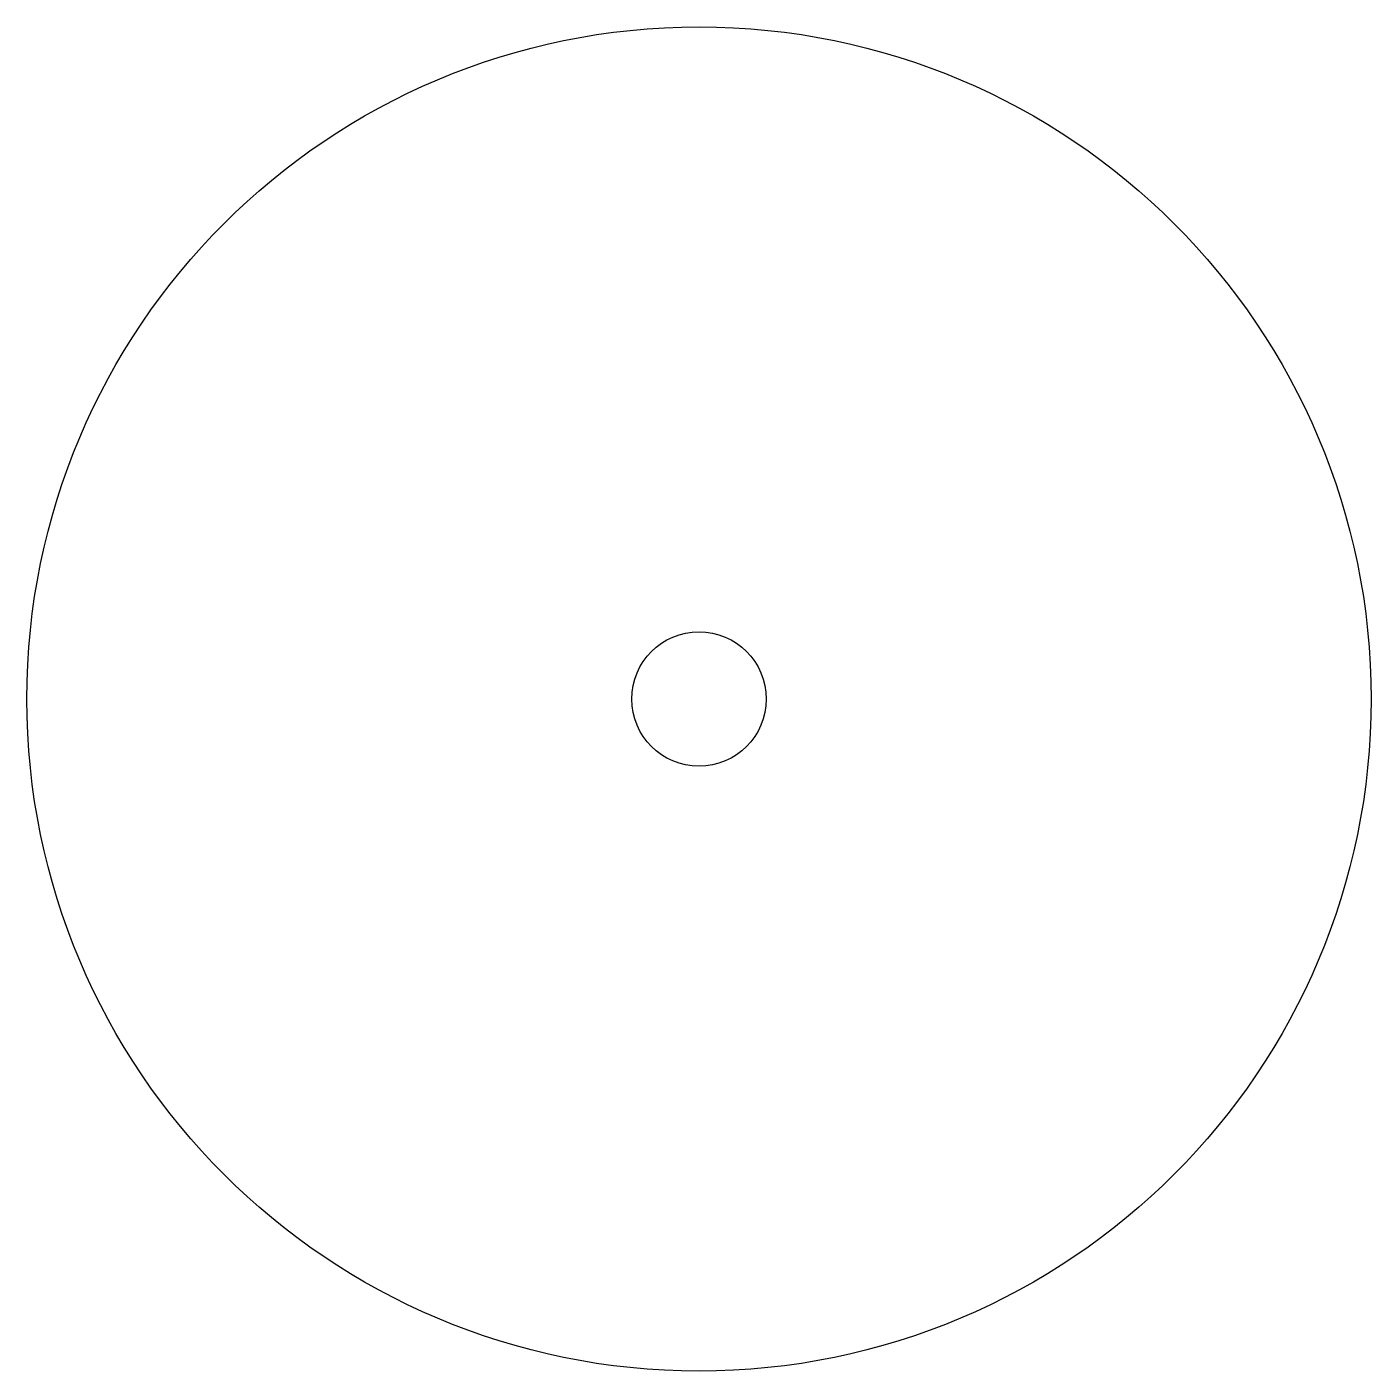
# Model space of a CAD drawing. Header units: millimetres. Extents: x 320 to 520, y 494 to 694.
import ezdxf

# ---------------------------------------------------------------- set-up
doc = ezdxf.new("R2010")
doc.units = ezdxf.units.MM
doc.layers.add('_WELD Visible(Default)', color=7, linetype='Continuous', lineweight=30)

msp = doc.modelspace()

# ---------------------------------------------------------------- linework, layer by layer
at = {"layer": '_WELD Visible(Default)'}
for radius in [100, 10]:
    msp.add_circle((420, 594), radius, dxfattribs=at)

doc.saveas('drawing.dxf')
